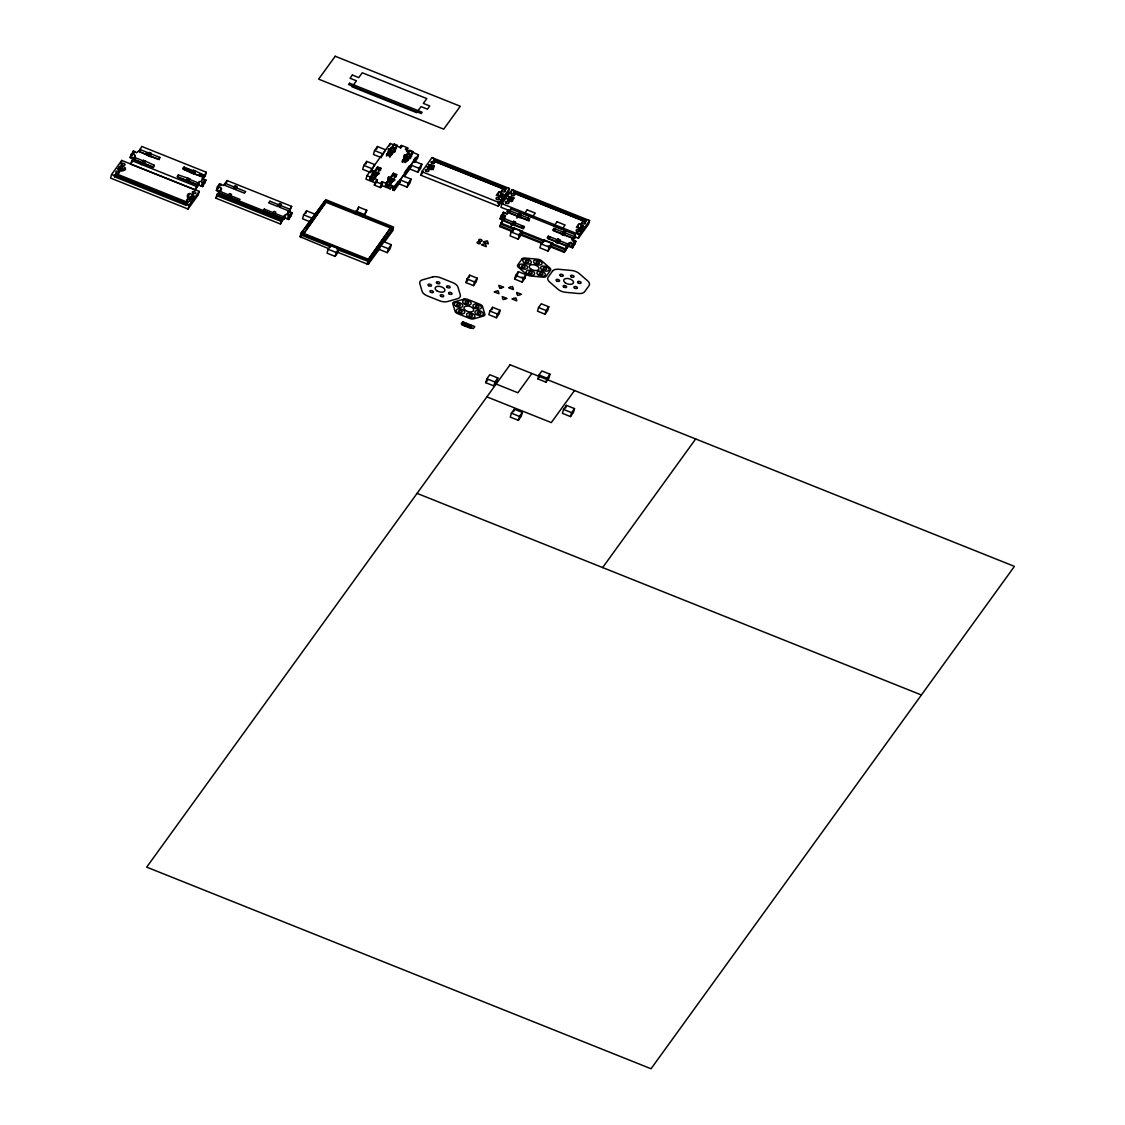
<?xml version="1.0" encoding="UTF-8"?>
<svg xmlns="http://www.w3.org/2000/svg" width="1125" height="1125" viewBox="0 0 1125 1125"><rect width="100%" height="100%" fill="white"/><g stroke="black" fill="none" stroke-linecap="round" stroke-linejoin="round"><path stroke-width="1.5" d="M132.877 153.323L133.552 150.947L136.561 152.775L138.459 150.989L150.581 156.544M191.812 194.583C187.045 190.153 184.444 200.616 192.319 198.83L193.317 195.258L191.841 194.512L190.772 198.211L190.083 197.142L188.325 197.156L189.281 193.641M203.752 181.73L202.444 186.595L201.108 186.061C205.144 178.453 196.425 180.928 196.692 186.947L197.339 184.627L177.173 176.569L178.355 174.923L189.759 178.861L188.859 182.067M580.331 228.473C573.778 226.041 584.212 218.925 580.261 228.6L581.794 229.205L582.806 225.633L581.302 224.972M111.586 174.502L110.573 178.073L188.044 209.039L198.225 194.962L199.223 191.391L121.753 160.425L111.586 174.502L189.056 205.467L199.223 191.391M114.412 176.709L115.861 173.616L187.678 202.331L187.172 204.117L115.355 175.402L114.412 176.709L186.23 205.411L187.678 202.331M115.355 175.402L115.861 173.616M118.645 170.423C118.392 165.895 119.334 165.741 123.567 166.598C130.261 171.83 117.436 170.297 119.461 171.605M118.969 170.367L119.784 167.47M120.755 163.997L121.753 160.425M120.684 166.219L119.686 169.791L118.673 169.622M119.264 168.188L117.52 168.736L121.219 170.409L122.217 166.838M124.059 170.213L124.72 167.836M130.092 157.542L133.27 150.961L132.595 153.338M132.553 154.688L131.217 154.153L130.219 157.725L131.541 158.259C131.203 151.27 138.558 154.983 133.327 159.497L142.439 163.139L143.438 160.341L145.378 161.114L144.478 164.334L142.537 163.547L143.438 160.341M201.108 186.061L198.773 184.922L195.117 189.886L130.556 164.081L132.778 158.822L141.905 162.464L141.244 164.784M134.438 153.042L134.873 151.467M135.056 155.686C134.578 163.519 134.466 156.248 131.541 158.259M201.895 180.506L205.284 174.741L204.778 176.527L205.284 175.823L206.297 172.252L141.736 146.447L138.994 151.664L148.106 155.306L149.119 152.508L151.045 153.281L150.145 156.488L148.205 155.714L149.119 152.508M151.045 153.281L150.047 156.08L157.641 159.117M153.492 167.569L154.153 165.234L145.378 161.114M159.159 159.722L159.82 157.402L150.694 153.759M178.355 174.923L177.708 177.244L186.82 180.886L187.481 178.566M193.148 170.719L184.022 167.077L183.375 169.397L192.487 173.053L193.5 170.241L195.427 171.014L194.527 174.234M186.919 181.294L187.833 178.073M188.761 181.659L189.759 178.861M192.586 173.461L193.5 170.241M189.084 199.195L189.464 197.859M188.044 209.039L189.056 205.467M191.208 199.673C188.775 195.806 196.172 197.55 193.43 195.3M191.602 199.406L192.53 196.537M195.117 189.886L197.339 184.627M198.605 185.062L199.603 181.491M193.542 173.63L203.006 176.794L202.402 179.241L205.762 179.817L204.764 183.389L202.148 182.433M203.006 176.794L202.303 179.17L206.297 172.252M204.061 180.619L204.441 179.283M218.475 187.439L219.488 183.867L217.308 186.891L216.422 190.631L219.98 191.348M217.758 191.166C215.775 185.484 224.269 186.764 220.598 190.983M283.205 218.784L274.078 215.142L275.273 213.497L284.386 217.139L280.448 224.002L215.902 198.197L216.9 194.625L217.406 193.922L281.967 219.727L281.461 221.513L216.914 195.708L217.406 193.922M216.914 195.708L221.302 188.536M220.711 185.723L221.091 184.388L219.755 183.853M226.406 182.939L227.081 180.562L291.628 206.367L289.406 211.627L290.067 209.306L280.941 205.664L279.745 207.309L288.872 210.952L290.067 209.306M271.139 217.167L273.938 211.345L275.878 212.119L273.98 214.734L272.053 213.961M280.448 224.002L281.967 219.727M281.461 221.513C280.997 215.634 291.445 209.77 287.311 218.981L288.647 219.502L289.645 215.93M284.386 217.139L283.739 219.459L285.384 217.702L287.311 218.981M284.822 217.983L285.82 214.397M287.48 213.567L291.628 206.367M288.211 213.272L288.872 210.952M289.702 215.536L290.025 214.425M290.264 213.525L290.644 212.189L291.98 212.723L290.967 216.295L288.352 215.339M303.652 214.847L302.541 218.77L310.613 222.005L311.723 218.067L303.652 214.847L306.548 210.825L314.62 214.059L313.523 217.983M305.817 213.455L306.548 210.825M328.359 248.527L300.066 236.728L300.797 234.155L324.97 200.967L393.272 228.206L369.141 261.759L337.078 249.427M300.923 237.558L301.57 235.238L300.797 234.155M303.103 234.548L326.714 201.15L303.103 234.548L367.664 260.367L391.275 226.955L367.664 260.367M323.986 203.512L324.633 201.192M328.177 249.258L327.066 253.195L335.137 256.416L338.048 252.394L339.145 248.47L331.073 245.236L328.177 249.258L336.234 252.492L339.145 248.47M335.137 256.416L336.234 252.492M371.138 171.253L374.78 164.616L366.708 161.395L363.797 165.403L362.7 169.341L370.758 172.561M365.977 164.011L366.708 161.395M355.05 213.694L358.692 207.056L366.764 210.291L363.727 216.9M366.975 175.627L365.963 179.198L375.652 183.066L376.65 179.494L366.975 175.627L390.22 143.48L400.092 147.403L401.695 146.995L399.909 147.347M357.961 209.686L358.692 207.056M381.881 156.389L385.523 149.752L377.452 146.517L374.555 150.539L373.444 154.477L381.516 157.697M376.72 149.147L377.452 146.517M369.703 179.297L372.994 174.755L376.298 176.077L373.008 180.619L369.703 179.297L370.364 176.977M372.994 174.755L373.641 172.434M378.633 172.842L377.002 175.12L373.683 173.798L374.344 171.478M373.008 180.619L373.669 178.298M363.122 216.928L366.764 210.291M376.973 169.256L377.62 166.936L380.939 168.258L380.278 170.578L376.973 169.256L373.683 173.798M377.002 175.12L377.648 172.8M389.559 145.856L390.22 143.48M386.522 156.066L389.63 150.328M393.638 150.694L392.991 153.014L389.672 151.692L390.333 149.372M381.206 186.891L382.205 183.319L380.728 187.552L380.363 186.188M392.203 186.075L390.178 188.873L382.106 185.653L382.725 181.955L395.213 186.919L418.472 154.758L405.562 149.302L406.364 149.92M389.672 151.692L393.609 144.83M389.827 157.387L392.934 151.65M391.219 183.502L388.744 186.919L385.439 185.597L386.1 183.277M393.806 151.875L396.928 146.152M387.506 181.561L389.109 177.37L387.506 181.561L391.444 183.136M385.439 185.597L389.377 178.734M394.369 179.142L392.737 181.406L389.419 180.084L390.08 177.764M379.659 248.78L368.297 264.136L367.088 264.009L367.748 261.689M388.744 186.919L389.405 184.598M400.303 147.881L401.288 145.434L400.627 147.811M392.709 175.542L393.356 173.222L396.675 174.544L396.014 176.864L392.709 175.542L389.419 180.084M400.894 147.797L401.569 145.42L407.616 147.839L406.617 151.411M368.733 263.897L369.394 261.562M390.178 188.873L390.67 187.087L393.3 188.142L398.348 181.153M392.737 181.406L393.384 179.086M400.275 182.095L394.214 190.491L392.794 189.928L393.3 188.142M394.214 190.491L395.213 186.919M403.495 159.455L405.098 155.278L403.495 159.455L407.433 161.03M402.258 162.352L405.366 156.628M406.744 151.594L407.742 148.022L407.264 148.683M409.373 156.98L408.727 159.3L405.408 157.978L406.069 155.658M409.992 166.162L400.106 179.93L399.009 183.853L407.081 187.073L409.978 183.066L411.089 179.128L403.017 175.908M382.472 244.097L383.217 241.467L391.289 244.702L390.178 248.625L387.267 252.647L379.209 249.427L380.306 245.489L388.378 248.723L391.289 244.702M405.408 157.978L409.345 151.116M412.664 152.438L412.003 154.758L408.698 153.436M418.472 154.758L417.459 158.33L416.053 157.767L410.864 165.066L409.753 168.989L417.825 172.209L420.736 168.202L421.847 164.264L413.775 161.044M384.623 241.917L392.583 230.934L393.23 228.614M387.267 252.647L388.378 248.723M407.081 187.073L408.178 183.15L411.089 179.128M417.825 172.209L418.936 168.286L421.847 164.264M420.848 175.233L421.847 171.661L432.028 157.598L509.498 188.564L508.486 192.136L498.319 206.198L420.848 175.233L422.888 172.42M428.034 168.792L429.188 165.839L428.639 164.517L434.194 165.938L431.227 169.692L426.895 167.02L428.667 166.556M428.175 169.411L429.188 165.839M433.167 169.355L429.089 168.159L430.087 164.588M428.92 169.762L429.3 168.412M430.664 168.722L431.62 165.206M432.9 162.52L434.348 159.427L506.166 188.128L505.659 189.914M433.842 161.213L434.348 159.427M433.111 169.777L434.123 166.205M465.975 282.6L467.002 278.93L469.716 275.175L477.239 278.184L476.212 281.855L473.498 285.609L465.975 282.6L467.775 280.097M469.027 277.622L469.716 275.175M500.175 196.58C503.142 185.442 493.791 195.961 501.708 197.198M473.498 285.609L474.525 281.939L477.239 278.184M498.473 197.564L498.853 196.228L501.919 196.861L501.806 194.864L503.55 194.681L501.216 192.952M498.319 206.198L499.317 202.627L509.498 188.564M500.78 197.381L501.286 195.595M501.061 197.55L501.919 194.906M502.045 196.003L502.706 193.627M504.717 191.222L506.166 188.128M575.803 237.066L574.608 238.711L552.825 229.992L554.006 228.347L578.405 238.219L588.586 224.142L589.584 220.57L512.114 189.605L501.947 203.681L500.934 207.253L529.805 218.672L528.609 220.317L506.827 211.612L508.022 209.967M502.58 214.608L503.255 212.231L500.077 218.812L501.525 216.802M502.861 214.594L503.522 212.217L504.858 212.738L504.478 214.088M512.578 231.722L499.669 226.561C511.847 199.983 500.541 231.834 502.847 215.747C506.714 216.225 503.269 215.944 501.202 215.423L500.203 218.995L522.942 228.164L524.138 226.505L502.341 217.8L501.159 219.445M499.669 226.561L501.623 222.764M502.116 222.412L502.762 220.092M508.12 200.813L509.273 197.845L508.725 196.537L514.294 197.958L511.327 201.713L506.981 199.041L508.753 198.577M508.458 200.756L509.273 197.845M503.311 220.767L503.958 218.447M512.733 200.827L509.175 200.18L510.173 196.608M511.116 193.177L512.114 189.605M509.006 201.769L509.386 200.433M510.708 200.784L511.763 197.17M514.434 191.447L513.928 193.233L585.745 221.934L586.252 220.148L514.434 191.447L513.492 192.741L585.309 221.456L586.252 220.148M508.978 212.934L509.625 210.614M509.85 212.498L510.848 208.927L575.409 234.731C572.709 241.791 570.712 240.23 575.747 241.088L574.748 244.659L573.244 244.28M511.228 226.055L511.889 223.734M513.084 222.089L512.423 224.409L504.83 221.372M512.522 224.817L513.422 221.611L515.363 222.384L514.462 225.591L511.537 224.227M511.186 231.975L510.089 235.898L518.161 239.133L521.058 235.111L522.169 231.173L514.097 227.953L511.186 231.975L519.258 235.195L522.169 231.173M489.881 311.048L488.855 314.705L496.378 317.728L499.092 313.973L500.133 310.303L492.595 307.294L489.881 311.048L497.419 314.058L500.133 310.303M515.011 222.862L514.364 225.183L523.477 228.825L524.138 226.505M513.366 230.569L514.097 227.953M516.909 218.222L517.556 215.902M491.906 309.741L492.595 307.294M518.752 214.256L518.091 216.577L510.497 213.539M518.189 216.984L519.103 213.764L521.03 214.552L520.13 217.758L517.205 216.38M520.678 215.03L520.031 217.35L529.144 220.992M518.161 239.133L519.258 235.195M496.378 317.728L497.419 314.058M514.631 279.084L515.658 275.414L518.372 271.659L525.895 274.669L524.869 278.339L522.155 282.094L514.631 279.084L517.345 275.33M485.761 382.697L486.872 378.759L489.783 374.738L497.841 377.972L496.744 381.895L493.833 385.917L485.761 382.697L487.702 380.011M517.683 274.106L518.372 271.659M522.155 282.094L523.195 278.423L525.895 274.669M493.833 385.917L494.944 381.994L497.841 377.972M553.275 243.408L543.938 239.892L541.041 243.9L539.93 247.838L548.002 251.058L550.913 247.036L552.009 243.112L549.098 247.134L548.002 251.058M543.206 242.508L543.938 239.892M548.339 236.194L547.158 237.839L568.941 246.544L570.136 244.898L548.339 236.194L547.692 238.514L556.805 242.156L557.466 239.836M554.006 228.347L553.359 230.667L562.472 234.323L563.133 231.989M538.538 307.533L537.511 311.189L545.048 314.212L547.762 310.458L548.789 306.788L541.252 303.778L538.538 307.533L546.075 310.542L548.789 306.788M556.903 242.564L557.803 239.344L559.744 240.117L558.844 243.337L555.919 241.959M559.392 240.609L558.745 242.93L567.858 246.572L568.519 244.252M511.397 413.17L510.286 417.108L518.358 420.328L521.269 416.306L522.366 412.383L514.294 409.148L511.397 413.17L519.455 416.405L522.366 412.383M562.57 234.731L563.484 231.511L565.411 232.284L564.511 235.505L561.586 234.127M513.562 411.778L514.294 409.148M565.073 232.763L564.413 235.097L573.539 238.739L574.186 236.419M545.048 314.212L546.075 310.542M564.23 252.366C565.27 249.708 567.408 240.286 571.908 243.014C569.925 240.23 567.9 247.177 565.678 250.355L566.184 248.569L564.23 252.366L548.086 245.911M567.323 245.897L566.677 248.217L567.858 246.572M518.358 420.328L519.455 416.405M572.991 238.064L572.344 240.483L573.539 238.739M571.12 247.275L572.161 243.619L573.427 244.294L572.414 247.866L568.688 246.234M573.413 244.125L573.919 242.339M574.045 241.889L574.425 240.553L572.766 240.694M578.573 229.584L578.939 228.234C582.567 231.623 582.694 224.578 580.683 230.062M537.905 378.928L539.016 374.991L541.913 370.969L549.984 374.203L548.888 378.127L545.977 382.148L537.905 378.928L539.845 376.242M578.405 238.219L579.403 234.647L589.584 220.57M581.02 230.006C578.236 226.069 585.928 227.897 582.806 225.633M584.803 223.242L585.309 221.456M545.977 382.148L547.073 378.225L549.984 374.203M563.527 409.402L562.43 413.339L570.502 416.559L573.398 412.538L574.509 408.614L566.438 405.394L563.527 409.402L571.598 412.636L574.509 408.614M565.706 408.009L566.438 405.394M570.502 416.559L571.598 412.636M509.105 189.07L508.373 188.114M589.205 221.091L588.375 220.092M221.091 184.388L223.411 185.541L227.081 180.562M422.283 171.056L423.056 172.139M288.141 211.191L288.942 212.316L290.602 212.245M392.583 230.934L392.02 229.95M571.922 239.555L575.409 234.731M502.383 203.077L503.156 204.159M130.556 164.081L132.3 161.677M141.905 162.464L152.958 166.894L154.153 165.234M149.161 155.883L158.625 159.047L159.82 157.402M184.022 167.077L182.841 168.722L191.602 172.856M195.427 171.014L204.202 175.148M216.295 190.463L217.744 188.452M215.902 198.197L217.997 195.3M300.15 236.475L303.131 232.355M307.097 226.856L311.077 221.372M316.041 214.495L320.006 209.011M377.62 166.936L369.773 177.778L373.092 179.1L380.939 168.258M377.916 174.15L378.619 173.18M393.905 152.044L394.608 151.073M393.356 173.222L385.509 184.078L388.828 185.4L396.675 174.544M409.542 158.175L411.187 155.897M393.652 180.436L394.355 179.48M409.641 158.33L410.344 157.373M404.423 172.758L409.472 165.769M413.522 160.172L415.547 157.387M392.794 189.928L398.869 181.533M404.325 176.512L411.398 166.725M414.436 162.534L417.459 158.33M498.684 192.009L496.28 195.413L498.853 196.228M507.319 213.792L510.848 208.927M521.325 227.517L522.52 225.858M526.992 219.67L528.188 218.025M462.572 325.111L463.669 323.606M464.794 325.997L466.706 323.367M469.28 326.981L470.742 324.97M548.761 238.486L549.956 236.827M554.428 230.639L555.623 228.994M578.77 224.03L576.366 227.433L578.939 228.234M581.372 227.602L581.906 226.884M531.872 373.472L517.908 392.766L496.125 384.047M574.495 390.544L551.32 422.592L486.9 396.872M602.648 567.562L695.672 438.961M431.592 158.189L433.237 158.077M499.753 202.022L498.206 202.177M511.678 190.209L513.323 190.097M579.839 234.042L578.194 234.155M121.219 170.409L123.244 170.438M577.589 232.045L576.478 232.017M192.544 200.222L193.064 199.364M191.123 202.191L191.644 201.333M380.855 185.512L382.106 185.653M500.527 200.559L501.033 199.702M507.923 200.039L509.175 200.18M501.82 198.605L502.467 197.733M581.92 230.625L582.609 229.823M580.486 232.594L581.133 231.708M428.062 167.991L429.089 168.159M375.244 184.458L374.273 184.978C377.437 179.395 378.155 178.959 374.4 185.161L380.447 187.58L381.459 184.008L375.398 181.589M191.109 198.506L192.698 198.337L191.995 197.269M433.392 160.734L505.209 189.436M435.431 161.845L504.056 189.281M392.962 147.15L396.267 148.472M390.839 147.684L395.677 149.625M406.969 154.139L411.82 156.08M392.386 153.773L388.463 152.198L389.363 148.978L387.759 153.155L391.697 154.73M404.198 158.484L408.122 160.059M388.983 152.662L392.287 153.984M404.719 158.948L408.023 160.27M386.93 154.069L390.234 155.391M402.666 160.355L405.97 161.691M374.555 150.539L382.627 153.773M410.864 165.066L418.936 168.286M421.847 171.661L499.317 202.627M501.947 203.681L579.403 234.647M377.044 167.738L380.348 169.059M392.78 174.023L396.084 175.345M363.797 165.403L371.869 168.637M400.106 179.93L408.178 183.15M500.681 222.989L565.228 248.794M500.681 224.072L513.591 229.233M520.045 231.806L544.261 241.495M550.716 244.069L565.242 249.877M376.397 175.88L372.473 174.305L373.373 171.084L371.77 175.261L375.708 176.836M388.209 180.591L392.133 182.166M388.73 181.055L392.034 182.377M500.175 225.858L513.098 231.019M519.553 233.592L542.137 242.634M550.209 245.855L564.736 251.663M519.033 234.295L541.631 243.337M541.041 243.9L549.098 247.134M521.859 277.13L524.869 278.339M355.781 211.078L363.853 214.312M515.658 275.414L523.195 278.423M326.363 202.402L390.923 228.206M467.002 278.93L474.525 281.939M139.641 149.344L148.767 152.986M146.236 152.817L151.073 154.758M183.361 167.653L194.653 172.181M199.491 174.108L204.342 176.048M194.428 173.827L203.555 177.469M190.927 172.673L194.147 173.967M217.434 187.059L218.756 187.594M133.973 157.177L143.1 160.819M189.408 179.339L198.534 182.981M218.363 192.614L282.909 218.419M144.38 163.912L151.973 166.95M190.28 182.264L197.873 185.302M217.856 194.4L282.403 220.205M131.569 160.509L196.116 186.314M216.9 194.625L281.461 220.43M303.455 233.297L368.016 259.116M301.57 235.238L330.623 246.853M336.431 251.747L367.088 264.009M114.919 174.923L186.736 203.625M539.016 374.991L547.073 378.225M486.872 378.759L494.944 381.994M417.052 493.369L921.389 694.983M517.036 293.512L516.712 292.458L518.4 293.133A1.673 0.9 15.7 0 1 519.778 293.681L521.452 294.356L520.087 294.736A1.673 0.9 15.7 0 1 518.977 295.059L517.612 295.453L517.289 294.384A1.673 0.9 15.7 0 1 516.994 293.962M498.628 292.655L498.952 293.709L497.264 293.048A1.673 0.9 15.7 0 1 495.886 292.486L494.198 291.825L495.562 291.431A1.673 0.9 15.7 0 1 496.688 291.108L498.052 290.714L498.375 291.783A1.673 0.9 15.7 0 1 498.656 292.205M581.091 226.842A1.8 0.97 15.7 0 1 580.908 225.773M512.395 199.308A1.8 0.97 15.7 0 1 511.214 199.083M510.216 198.366A1.8 0.97 15.7 0 1 510.159 197.592M498.333 203.062A1.8 0.97 15.7 0 1 497.798 203.33M500.653 194.091A1.8 0.97 15.7 0 1 500.822 193.767M432.633 167.273A1.8 0.97 15.7 0 1 430.566 166.753M193.767 197.17A1.8 0.97 15.7 0 1 192.895 197.1M189.084 204.173A1.8 0.97 15.7 0 1 188.409 204.961M123.23 168.905A1.8 0.97 15.7 0 1 122.203 168.848M115.256 176.034A1.8 0.97 15.7 0 1 116.423 174.67M504.787 212.948L507.122 213.933L504.83 212.794M301.078 233.086L369.084 260.606L393.652 227.109L325.772 199.659L301.092 233.016M381.333 182.391C380.883 183.909 383.302 180.239 381.333 182.377M405.492 148.992L406.505 148.5L405.492 149.147M203.709 183.009L202.711 186.581L205.889 180L203.709 183.009M289.927 215.916L288.928 219.488L292.106 212.906L289.927 215.916M573.694 244.28L572.695 247.852L575.873 241.256L573.694 244.28M219.839 191.334L218.644 192.98L227.756 196.622L228.952 194.977L219.839 191.334M225.506 183.502L224.311 185.147L233.438 188.789L234.619 187.144L225.506 183.502M229.556 193.598L227.672 196.214L229.598 196.988L231.497 194.372L229.556 193.598M235.223 185.766L233.339 188.381L235.266 189.155L237.164 186.539L235.223 185.766M230.892 195.75L229.697 197.395L238.823 201.052L240.005 199.392L230.892 195.75M236.559 187.917L235.364 189.563L244.491 193.205L245.672 191.559L236.559 187.917M335.208 56.25L318.642 79.158L443.714 129.164L460.294 106.256L335.208 56.25M352.378 75.023L350.058 78.244L356.456 80.803L352.097 86.836L416.658 112.641L421.017 106.608L427.43 109.181L429.75 105.961L423.338 103.402L426.825 98.578L362.278 72.773L358.791 77.597L352.378 75.023M349.523 83.208L348.581 84.516L421.2 113.555L422.142 112.247L349.523 83.208M264.22 209.081L263.025 210.727L272.152 214.369L273.333 212.723L264.22 209.081M269.887 201.234L268.692 202.894L277.819 206.536L279 204.891L269.887 201.234M279.605 203.512L277.72 206.128L279.647 206.902L281.545 204.286L279.605 203.512M372.769 170.845L372.066 171.816L378.52 174.389L379.223 173.419L372.769 170.845M388.758 148.739L388.055 149.709L394.509 152.283L395.213 151.327L388.758 148.739M394.2 144.028L386.353 154.87L389.658 156.192L397.505 145.35L394.2 144.028M388.505 177.131L387.802 178.102L394.256 180.675L394.959 179.719L388.505 177.131M404.494 155.025L403.791 155.995L410.245 158.569L410.948 157.613L404.494 155.025M409.936 150.314L402.089 161.17L405.394 162.492L413.241 151.636L409.936 150.314M513.647 221.302L511.327 224.522L513.253 225.295L515.587 222.075L513.647 221.302M519.314 213.469L516.994 216.689L518.92 217.462L521.255 214.242L519.314 213.469M527.175 209.869L524.264 213.891L532.336 217.111L535.247 213.089L527.175 209.869M462.67 321.75L461.208 323.761L473.316 328.598L474.764 326.588L462.67 321.75M462.853 323.283L461.77 324.788L470.644 328.345L471.727 326.827L462.853 323.283M522.098 258.891L517.697 264.966A3.966 2.138 15.7 0 0 518.386 267.258L526.767 274.528A3.966 2.138 15.7 0 0 530.395 275.977L543.164 277.172A3.966 2.138 15.7 0 0 546.117 276.328L550.519 270.253A3.966 2.138 15.7 0 0 549.83 267.961L541.462 260.691A3.966 2.138 15.7 0 0 537.82 259.242L525.052 258.047A3.966 2.138 15.7 0 0 522.098 258.891M557.03 221.794L554.119 225.816L562.191 229.05L565.087 225.028L557.03 221.794M558.028 239.048L555.708 242.269L557.634 243.042L559.969 239.822L558.028 239.048M563.695 231.216L561.375 234.422L563.302 235.195L565.636 231.989L563.695 231.216M552.558 271.069L548.156 277.144A8.367 4.514 15.7 0 0 549.605 281.981L557.972 289.252A8.367 4.514 15.7 0 0 565.636 292.317L578.419 293.498A8.367 4.514 15.7 0 0 584.634 291.727L589.036 285.652A8.367 4.514 15.7 0 0 587.602 280.814L579.22 273.544A8.367 4.514 15.7 0 0 571.556 270.478L558.788 269.283A8.367 4.514 15.7 0 0 552.558 271.069M510.075 364.767L146.7 867.136L651.038 1068.75L1014.427 566.381L510.075 364.767M484.875 241.566L483.511 241.959L485.198 242.634A1.673 0.9 15.7 0 0 486.577 243.183L488.264 243.858L487.941 242.789A1.673 0.9 15.7 0 0 487.688 241.917L487.364 240.863L486 241.242A1.673 0.9 15.7 0 0 484.875 241.566M482.864 244.392L481.514 244.772L483.173 245.433A1.645 0.886 15.7 0 0 484.538 245.981L486.197 246.642L485.887 245.602A1.645 0.886 15.7 0 0 485.634 244.744L485.311 243.689L483.975 244.069A1.645 0.886 15.7 0 0 482.864 244.392M432.478 276.989L422.564 279.816A8.367 4.514 15.7 0 0 419.808 283.627L422.1 291.333A8.367 4.514 15.7 0 0 427.359 295.903L439.566 300.783A8.367 4.514 15.7 0 0 447.581 301.528L457.495 298.702A8.367 4.514 15.7 0 0 460.266 294.877L457.973 287.17A8.367 4.514 15.7 0 0 452.714 282.614L440.494 277.734A8.367 4.514 15.7 0 0 432.478 276.989M501.145 287.93L499.781 288.323L499.472 287.269A1.673 0.9 15.7 0 1 499.205 286.397L498.895 285.328L500.583 286.003A1.673 0.9 15.7 0 1 501.961 286.552L503.634 287.227L502.27 287.62A1.673 0.9 15.7 0 1 501.145 287.93M464.034 299.109L454.12 301.936A3.966 2.138 15.7 0 0 452.812 303.75L455.105 311.456A3.966 2.138 15.7 0 0 457.608 313.622L469.814 318.502A3.966 2.138 15.7 0 0 473.611 318.853L483.525 316.027A3.966 2.138 15.7 0 0 484.833 314.212L482.541 306.506A3.966 2.138 15.7 0 0 480.052 304.341L467.831 299.461A3.966 2.138 15.7 0 0 464.034 299.109M510.033 287.311L508.669 287.691L510.356 288.366A1.673 0.9 15.7 0 0 511.734 288.914L513.408 289.589L513.098 288.534A1.673 0.9 15.7 0 0 512.845 287.663L512.522 286.594L511.158 286.988A1.673 0.9 15.7 0 0 510.033 287.311M504.506 299.18L503.142 299.573L502.819 298.505A1.673 0.9 15.7 0 1 502.566 297.647L502.242 296.578L503.93 297.253A1.673 0.9 15.7 0 1 505.308 297.802L506.995 298.477L505.617 298.87A1.673 0.9 15.7 0 1 504.506 299.18M513.394 298.547L512.016 298.941L513.703 299.616A1.673 0.9 15.7 0 0 515.081 300.164L516.769 300.839L516.445 299.77A1.673 0.9 15.7 0 0 516.192 298.913L515.869 297.844L514.505 298.238A1.673 0.9 15.7 0 0 513.394 298.547M400.894 146.137L401.611 146.7L400.922 146.152M376.748 179.536L377.367 179.986L376.763 179.55M511.706 195.23A1.8 0.97 15.7 0 0 514.547 195.188A1.8 0.97 15.7 0 0 512.198 193.627A1.8 0.97 15.7 0 0 511.706 195.23M506.039 203.077A1.8 0.97 15.7 0 0 508.88 203.02A1.8 0.97 15.7 0 0 506.531 201.459A1.8 0.97 15.7 0 0 506.039 203.077M582.384 223.495A1.8 0.97 15.7 0 0 585.239 223.439A1.8 0.97 15.7 0 0 582.891 221.878A1.8 0.97 15.7 0 0 582.384 223.495M576.717 231.328A1.8 0.97 15.7 0 0 579.572 231.272A1.8 0.97 15.7 0 0 577.209 229.725A1.8 0.97 15.7 0 0 576.717 231.328M431.606 163.223A1.8 0.97 15.7 0 0 434.461 163.167A1.8 0.97 15.7 0 0 432.112 161.606A1.8 0.97 15.7 0 0 431.606 163.223M425.939 171.056A1.8 0.97 15.7 0 0 428.794 171A1.8 0.97 15.7 0 0 426.431 169.439A1.8 0.97 15.7 0 0 425.939 171.056M502.298 191.475A1.8 0.97 15.7 0 0 505.153 191.419A1.8 0.97 15.7 0 0 502.791 189.872A1.8 0.97 15.7 0 0 502.298 191.475M496.631 199.322A1.8 0.97 15.7 0 0 499.486 199.266A1.8 0.97 15.7 0 0 497.123 197.705A1.8 0.97 15.7 0 0 496.631 199.322M530.831 269.072A5.062 2.728 15.7 0 0 538.945 269.114A5.062 2.728 15.7 0 0 532.561 264.642A5.062 2.728 15.7 0 0 530.831 269.072M477.661 243.295A1.673 0.9 15.7 0 0 480.305 243.239A1.673 0.9 15.7 0 0 478.125 241.805A1.673 0.9 15.7 0 0 477.661 243.295M479.334 240.863A1.716 0.928 15.7 0 0 482.077 240.877A1.716 0.928 15.7 0 0 479.911 239.358A1.716 0.928 15.7 0 0 479.334 240.863M529.228 273.248A1.8 0.97 15.7 0 0 532.125 273.277A1.8 0.97 15.7 0 0 529.847 271.673A1.8 0.97 15.7 0 0 529.228 273.248M527.681 274.092A4.402 2.377 15.7 0 0 534.628 273.952A4.402 2.377 15.7 0 0 528.891 270.155A4.402 2.377 15.7 0 0 527.681 274.092M538.369 275.034A4.402 2.377 15.7 0 0 545.386 275.006A4.402 2.377 15.7 0 0 539.747 271.153A4.402 2.377 15.7 0 0 538.369 275.034M540.056 274.289A1.8 0.97 15.7 0 0 542.897 274.233A1.8 0.97 15.7 0 0 540.534 272.672A1.8 0.97 15.7 0 0 540.056 274.289M542.039 269.887A4.402 2.377 15.7 0 0 549.07 269.916A4.402 2.377 15.7 0 0 543.502 266.034A4.402 2.377 15.7 0 0 542.039 269.887M543.741 269.156A1.8 0.97 15.7 0 0 546.595 269.128A1.8 0.97 15.7 0 0 544.275 267.553A1.8 0.97 15.7 0 0 543.741 269.156M535.092 263.841A4.402 2.377 15.7 0 0 542.053 263.7A4.402 2.377 15.7 0 0 536.302 259.903A4.402 2.377 15.7 0 0 535.092 263.841M536.653 263.011A1.8 0.97 15.7 0 0 539.536 263.025A1.8 0.97 15.7 0 0 537.258 261.422A1.8 0.97 15.7 0 0 536.653 263.011M524.25 262.786A4.402 2.377 15.7 0 0 531.267 262.758A4.402 2.377 15.7 0 0 525.642 258.905A4.402 2.377 15.7 0 0 524.25 262.786M525.952 262.041A1.8 0.97 15.7 0 0 528.792 261.984A1.8 0.97 15.7 0 0 526.416 260.423A1.8 0.97 15.7 0 0 525.952 262.041M520.509 267.891A4.402 2.377 15.7 0 0 527.555 267.905A4.402 2.377 15.7 0 0 521.972 264.037A4.402 2.377 15.7 0 0 520.509 267.891M522.211 267.145A1.8 0.97 15.7 0 0 525.08 267.131A1.8 0.97 15.7 0 0 522.745 265.556A1.8 0.97 15.7 0 0 522.211 267.145M556.692 280.941A1.8 0.97 15.7 0 0 559.561 280.912A1.8 0.97 15.7 0 0 557.241 279.337A1.8 0.97 15.7 0 0 556.692 280.941M560.433 275.836A1.8 0.97 15.7 0 0 563.273 275.766A1.8 0.97 15.7 0 0 560.911 274.219A1.8 0.97 15.7 0 0 560.433 275.836M571.134 276.792A1.8 0.97 15.7 0 0 574.031 276.806A1.8 0.97 15.7 0 0 571.753 275.217A1.8 0.97 15.7 0 0 571.134 276.792M578.222 282.938A1.8 0.97 15.7 0 0 581.091 282.909A1.8 0.97 15.7 0 0 578.77 281.334A1.8 0.97 15.7 0 0 578.222 282.938M574.552 288.084A1.8 0.97 15.7 0 0 577.392 288.014A1.8 0.97 15.7 0 0 575.016 286.467A1.8 0.97 15.7 0 0 574.552 288.084M563.723 287.044A1.8 0.97 15.7 0 0 566.606 287.058A1.8 0.97 15.7 0 0 564.342 285.469A1.8 0.97 15.7 0 0 563.723 287.044M565.327 282.853A5.062 2.728 15.7 0 0 573.427 282.909A5.062 2.728 15.7 0 0 567.042 278.438A5.062 2.728 15.7 0 0 565.327 282.853M192.909 193.106A1.8 0.97 15.7 0 0 195.75 193.05A1.8 0.97 15.7 0 0 193.402 191.503A1.8 0.97 15.7 0 0 192.909 193.106M187.242 200.953A1.8 0.97 15.7 0 0 190.083 200.897A1.8 0.97 15.7 0 0 187.734 199.336A1.8 0.97 15.7 0 0 187.242 200.953M122.217 164.855A1.8 0.97 15.7 0 0 125.072 164.798A1.8 0.97 15.7 0 0 122.709 163.238A1.8 0.97 15.7 0 0 122.217 164.855M116.55 172.688A1.8 0.97 15.7 0 0 119.391 172.631A1.8 0.97 15.7 0 0 117.042 171.07A1.8 0.97 15.7 0 0 116.55 172.688M436.964 283.303A1.8 0.97 15.7 0 0 439.833 283.275A1.8 0.97 15.7 0 0 437.498 281.7A1.8 0.97 15.7 0 0 436.964 283.303M447.286 287.438A1.8 0.97 15.7 0 0 450.127 287.367A1.8 0.97 15.7 0 0 447.75 285.82A1.8 0.97 15.7 0 0 447.286 287.438M449.156 293.892A1.8 0.97 15.7 0 0 452.039 293.906A1.8 0.97 15.7 0 0 449.761 292.317A1.8 0.97 15.7 0 0 449.156 293.892M440.831 296.297A1.8 0.97 15.7 0 0 443.7 296.269A1.8 0.97 15.7 0 0 441.38 294.694A1.8 0.97 15.7 0 0 440.831 296.297M430.58 292.205A1.8 0.97 15.7 0 0 433.42 292.134A1.8 0.97 15.7 0 0 431.044 290.587A1.8 0.97 15.7 0 0 430.58 292.205M428.583 285.666A1.8 0.97 15.7 0 0 431.466 285.68A1.8 0.97 15.7 0 0 429.188 284.091A1.8 0.97 15.7 0 0 428.583 285.666M436.922 290.812A5.048 2.714 15.7 0 0 444.881 290.658A5.048 2.714 15.7 0 0 438.3 286.298A5.048 2.714 15.7 0 0 436.922 290.812M465.75 303.033A1.8 0.97 15.7 0 0 468.619 303.005A1.8 0.97 15.7 0 0 466.298 301.43A1.8 0.97 15.7 0 0 465.75 303.033M464.048 303.764A4.402 2.377 15.7 0 0 471.094 303.792A4.402 2.377 15.7 0 0 465.525 299.911A4.402 2.377 15.7 0 0 464.048 303.764M476.072 307.167A1.8 0.97 15.7 0 0 478.913 307.097A1.8 0.97 15.7 0 0 476.55 305.55A1.8 0.97 15.7 0 0 476.072 307.167M474.384 307.898A4.402 2.377 15.7 0 0 481.387 307.87A4.402 2.377 15.7 0 0 475.762 304.017A4.402 2.377 15.7 0 0 474.384 307.898M477.942 313.608A1.8 0.97 15.7 0 0 480.839 313.636A1.8 0.97 15.7 0 0 478.561 312.033A1.8 0.97 15.7 0 0 477.942 313.608M476.395 314.452A4.402 2.377 15.7 0 0 483.342 314.311A4.402 2.377 15.7 0 0 477.605 310.514A4.402 2.377 15.7 0 0 476.395 314.452M469.617 316.012A1.8 0.97 15.7 0 0 472.486 315.998A1.8 0.97 15.7 0 0 470.166 314.423A1.8 0.97 15.7 0 0 469.617 316.012M467.916 316.758A4.402 2.377 15.7 0 0 474.961 316.772A4.402 2.377 15.7 0 0 469.392 312.905A4.402 2.377 15.7 0 0 467.916 316.758M459.366 311.92A1.8 0.97 15.7 0 0 462.206 311.85A1.8 0.97 15.7 0 0 459.844 310.303A1.8 0.97 15.7 0 0 459.366 311.92M457.678 312.666A4.402 2.377 15.7 0 0 464.681 312.637A4.402 2.377 15.7 0 0 459.056 308.784A4.402 2.377 15.7 0 0 457.678 312.666M455.822 306.225A4.402 2.377 15.7 0 0 462.769 306.084A4.402 2.377 15.7 0 0 457.017 302.288A4.402 2.377 15.7 0 0 455.822 306.225M457.369 305.381A1.8 0.97 15.7 0 0 460.252 305.409A1.8 0.97 15.7 0 0 457.988 303.806A1.8 0.97 15.7 0 0 457.369 305.381M465.708 310.528A5.048 2.714 15.7 0 0 473.681 310.373A5.048 2.714 15.7 0 0 467.086 306.028A5.048 2.714 15.7 0 0 465.708 310.528"/></g></svg>
